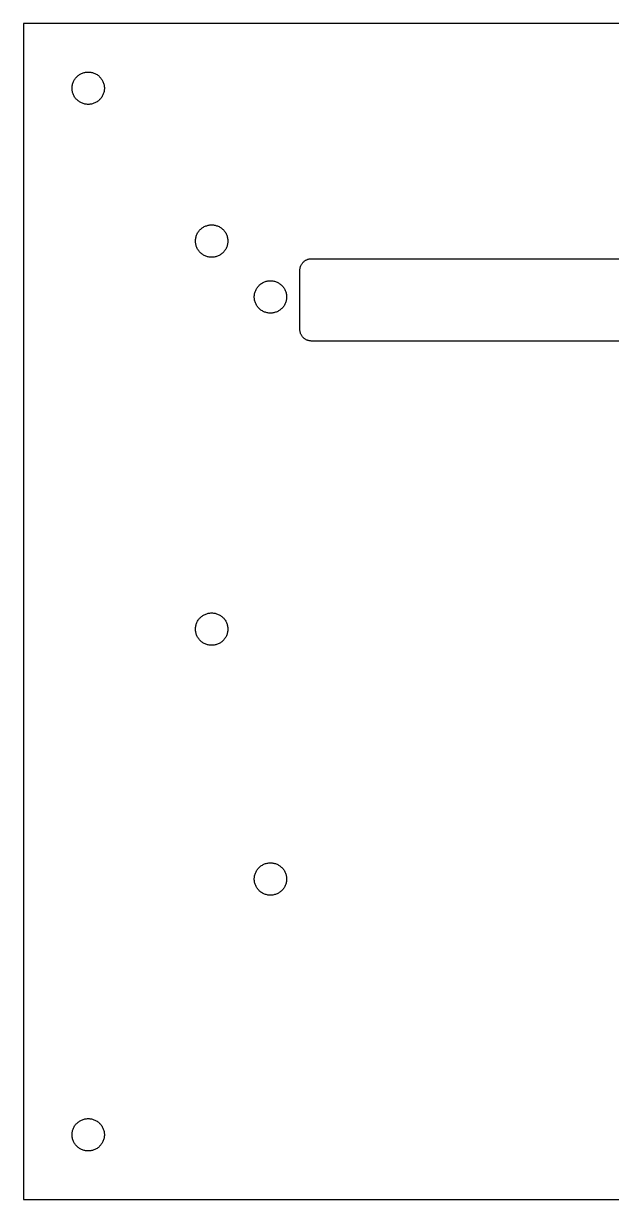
# Model space of a CAD drawing. Header units: metres. Extents: x -50 to 365, y -50 to 50.
# Drawn here: x 265 to 315, y -50 to 50 of the extents above; entities that cross this region are included whole.
import ezdxf

# ---------------------------------------------------------------- set-up
doc = ezdxf.new("R2010")
doc.units = ezdxf.units.M

msp = doc.modelspace()

# ---------------------------------------------------------------- linework, layer by layer
for p, q in [((365, 50), (265, 50)), ((265, 50), (265, -50)), ((269.216, 44.9928), (269.244, 45.0592)), ((269.244, 45.0592), (269.275, 45.1242)), ((269.275, 45.1242), (269.309, 45.1875)), ((269.309, 45.1875), (269.347, 45.2489)), ((269.347, 45.2489), (269.388, 45.3082)), ((269.388, 45.3082), (269.431, 45.3653)), ((269.431, 45.3653), (269.478, 45.42)), ((269.478, 45.42), (269.528, 45.4723)), ((269.528, 45.4723), (269.58, 45.5218)), ((269.58, 45.5218), (269.635, 45.5686)), ((269.635, 45.5686), (269.692, 45.6124)), ((269.692, 45.6124), (269.751, 45.6532)), ((269.751, 45.6532), (269.812, 45.6908)), ((269.812, 45.6908), (269.876, 45.7251)), ((269.876, 45.7251), (269.941, 45.7561)), ((269.941, 45.7561), (270.007, 45.7837)), ((270.007, 45.7837), (270.075, 45.8077)), ((270.075, 45.8077), (270.144, 45.8281)), ((270.144, 45.8281), (270.214, 45.8449)), ((270.214, 45.8449), (270.285, 45.8581)), ((270.285, 45.8581), (270.356, 45.8675)), ((270.356, 45.8675), (270.428, 45.8731)), ((270.428, 45.8731), (270.5, 45.875)), ((270.5, 45.875), (270.572, 45.8731)), ((270.572, 45.8731), (270.644, 45.8675)), ((270.644, 45.8675), (270.715, 45.8581)), ((270.715, 45.8581), (270.786, 45.8449)), ((270.786, 45.8449), (270.856, 45.8281)), ((270.856, 45.8281), (270.925, 45.8077)), ((270.925, 45.8077), (270.993, 45.7837)), ((270.993, 45.7837), (271.059, 45.7561)), ((271.059, 45.7561), (271.124, 45.7251)), ((271.124, 45.7251), (271.188, 45.6908)), ((271.188, 45.6908), (271.249, 45.6532)), ((271.249, 45.6532), (271.308, 45.6124)), ((271.308, 45.6124), (271.365, 45.5686)), ((271.365, 45.5686), (271.42, 45.5218)), ((271.42, 45.5218), (271.472, 45.4723)), ((271.472, 45.4723), (271.522, 45.42)), ((271.522, 45.42), (271.569, 45.3653)), ((271.569, 45.3653), (271.612, 45.3082)), ((271.612, 45.3082), (271.653, 45.2489)), ((271.653, 45.2489), (271.691, 45.1875)), ((271.691, 45.1875), (271.725, 45.1242)), ((271.725, 45.1242), (271.756, 45.0592)), ((271.756, 45.0592), (271.784, 44.9928)), ((269.125, 44.5), (269.127, 44.572)), ((269.127, 44.428), (269.125, 44.5)), ((269.127, 44.572), (269.133, 44.6437)), ((269.133, 44.3563), (269.127, 44.428)), ((269.133, 44.6437), (269.142, 44.7151)), ((269.142, 44.2849), (269.133, 44.3563)), ((269.142, 44.7151), (269.155, 44.7859)), ((269.155, 44.2141), (269.142, 44.2849)), ((269.155, 44.7859), (269.172, 44.8559)), ((269.172, 44.1441), (269.155, 44.2141)), ((269.172, 44.8559), (269.192, 44.9249)), ((269.192, 44.0751), (269.172, 44.1441)), ((269.192, 44.9249), (269.216, 44.9928)), ((269.216, 44.0072), (269.192, 44.0751)), ((269.244, 43.9407), (269.216, 44.0072)), ((271.784, 44.0072), (271.756, 43.9407)), ((271.784, 44.9928), (271.808, 44.9249)), ((271.808, 44.0751), (271.784, 44.0072)), ((271.808, 44.9249), (271.828, 44.8559)), ((271.828, 44.1441), (271.808, 44.0751)), ((271.828, 44.8559), (271.845, 44.7859)), ((271.845, 44.2141), (271.828, 44.1441)), ((271.845, 44.7859), (271.858, 44.7151)), ((271.858, 44.2849), (271.845, 44.2141)), ((271.858, 44.7151), (271.867, 44.6437)), ((271.867, 44.3563), (271.858, 44.2849)), ((271.867, 44.6437), (271.873, 44.572)), ((271.873, 44.428), (271.867, 44.3563)), ((271.873, 44.572), (271.875, 44.5)), ((271.875, 44.5), (271.873, 44.428)), ((269.275, 43.8758), (269.244, 43.9407)), ((269.309, 43.8125), (269.275, 43.8758)), ((269.347, 43.7511), (269.309, 43.8125)), ((269.388, 43.6918), (269.347, 43.7511)), ((269.431, 43.6347), (269.388, 43.6918)), ((269.478, 43.5799), (269.431, 43.6347)), ((269.528, 43.5277), (269.478, 43.5799)), ((269.58, 43.4782), (269.528, 43.5277)), ((269.635, 43.4314), (269.58, 43.4782)), ((269.692, 43.3876), (269.635, 43.4314)), ((269.751, 43.3468), (269.692, 43.3876)), ((269.812, 43.3092), (269.751, 43.3468)), ((269.876, 43.2749), (269.812, 43.3092)), ((269.941, 43.2439), (269.876, 43.2749)), ((270.007, 43.2163), (269.941, 43.2439)), ((270.075, 43.1923), (270.007, 43.2163)), ((270.144, 43.1718), (270.075, 43.1923)), ((270.214, 43.155), (270.144, 43.1718)), ((270.285, 43.1419), (270.214, 43.155)), ((270.356, 43.1325), (270.285, 43.1419)), ((270.428, 43.1269), (270.356, 43.1325)), ((270.5, 43.125), (270.428, 43.1269)), ((270.572, 43.1269), (270.5, 43.125)), ((270.644, 43.1325), (270.572, 43.1269)), ((270.715, 43.1419), (270.644, 43.1325)), ((270.786, 43.155), (270.715, 43.1419)), ((270.856, 43.1718), (270.786, 43.155)), ((270.925, 43.1923), (270.856, 43.1718)), ((270.993, 43.2163), (270.925, 43.1923)), ((271.059, 43.2439), (270.993, 43.2163)), ((271.124, 43.2749), (271.059, 43.2439)), ((271.188, 43.3092), (271.124, 43.2749)), ((271.249, 43.3468), (271.188, 43.3092)), ((271.308, 43.3876), (271.249, 43.3468)), ((271.365, 43.4314), (271.308, 43.3876)), ((271.42, 43.4782), (271.365, 43.4314)), ((271.472, 43.5277), (271.42, 43.4782)), ((271.522, 43.5799), (271.472, 43.5277)), ((271.569, 43.6347), (271.522, 43.5799)), ((271.612, 43.6918), (271.569, 43.6347)), ((271.653, 43.7511), (271.612, 43.6918)), ((271.691, 43.8125), (271.653, 43.7511)), ((271.725, 43.8758), (271.691, 43.8125)), ((271.756, 43.9407), (271.725, 43.8758)), ((279.716, 31.9928), (279.744, 32.0592)), ((279.744, 32.0592), (279.775, 32.1242)), ((279.775, 32.1242), (279.809, 32.1875)), ((279.809, 32.1875), (279.847, 32.2489)), ((279.847, 32.2489), (279.888, 32.3082)), ((279.888, 32.3082), (279.931, 32.3653)), ((279.931, 32.3653), (279.978, 32.42)), ((279.978, 32.42), (280.028, 32.4723)), ((280.028, 32.4723), (280.08, 32.5218)), ((280.08, 32.5218), (280.135, 32.5686)), ((280.135, 32.5686), (280.192, 32.6124)), ((280.192, 32.6124), (280.251, 32.6532)), ((280.251, 32.6532), (280.312, 32.6908)), ((280.312, 32.6908), (280.376, 32.7251)), ((280.376, 32.7251), (280.441, 32.7561)), ((280.441, 32.7561), (280.507, 32.7837)), ((280.507, 32.7837), (280.575, 32.8077)), ((280.575, 32.8077), (280.644, 32.8281)), ((280.644, 32.8281), (280.714, 32.8449)), ((280.714, 32.8449), (280.785, 32.8581)), ((280.785, 32.8581), (280.856, 32.8675)), ((280.856, 32.8675), (280.928, 32.8731)), ((280.928, 32.8731), (281, 32.875)), ((281, 32.875), (281.072, 32.8731)), ((281.072, 32.8731), (281.144, 32.8675)), ((281.144, 32.8675), (281.215, 32.8581)), ((281.215, 32.8581), (281.286, 32.8449)), ((281.286, 32.8449), (281.356, 32.8281)), ((281.356, 32.8281), (281.425, 32.8077)), ((281.425, 32.8077), (281.493, 32.7837)), ((281.493, 32.7837), (281.559, 32.7561)), ((281.559, 32.7561), (281.624, 32.7251)), ((281.624, 32.7251), (281.688, 32.6908)), ((281.688, 32.6908), (281.749, 32.6532)), ((281.749, 32.6532), (281.808, 32.6124)), ((281.808, 32.6124), (281.865, 32.5686)), ((281.865, 32.5686), (281.92, 32.5218)), ((281.92, 32.5218), (281.972, 32.4723)), ((281.972, 32.4723), (282.022, 32.42)), ((282.022, 32.42), (282.069, 32.3653)), ((282.069, 32.3653), (282.112, 32.3082)), ((282.112, 32.3082), (282.153, 32.2489)), ((282.153, 32.2489), (282.191, 32.1875)), ((282.191, 32.1875), (282.225, 32.1242)), ((282.225, 32.1242), (282.256, 32.0592)), ((282.256, 32.0592), (282.284, 31.9928)), ((279.625, 31.5), (279.627, 31.572)), ((279.627, 31.428), (279.625, 31.5)), ((279.627, 31.572), (279.633, 31.6437)), ((279.633, 31.3563), (279.627, 31.428)), ((279.633, 31.6437), (279.642, 31.7151)), ((279.642, 31.2849), (279.633, 31.3563)), ((279.642, 31.7151), (279.655, 31.7859)), ((279.655, 31.2141), (279.642, 31.2849)), ((279.655, 31.7859), (279.672, 31.8559)), ((279.672, 31.1441), (279.655, 31.2141)), ((279.672, 31.8559), (279.692, 31.9249)), ((279.692, 31.0751), (279.672, 31.1441)), ((279.692, 31.9249), (279.716, 31.9928)), ((279.716, 31.0072), (279.692, 31.0751)), ((279.744, 30.9407), (279.716, 31.0072)), ((282.284, 31.0072), (282.256, 30.9407)), ((282.284, 31.9928), (282.308, 31.9249)), ((282.308, 31.0751), (282.284, 31.0072)), ((282.308, 31.9249), (282.328, 31.8559)), ((282.328, 31.1441), (282.308, 31.0751)), ((282.328, 31.8559), (282.345, 31.7859)), ((282.345, 31.2141), (282.328, 31.1441)), ((282.345, 31.7859), (282.358, 31.7151)), ((282.358, 31.2849), (282.345, 31.2141)), ((282.358, 31.7151), (282.367, 31.6437)), ((282.367, 31.3563), (282.358, 31.2849)), ((282.367, 31.6437), (282.373, 31.572)), ((282.373, 31.428), (282.367, 31.3563)), ((282.373, 31.572), (282.375, 31.5)), ((282.375, 31.5), (282.373, 31.428)), ((279.775, 30.8758), (279.744, 30.9407)), ((279.809, 30.8125), (279.775, 30.8758)), ((279.847, 30.7511), (279.809, 30.8125)), ((279.888, 30.6918), (279.847, 30.7511)), ((279.931, 30.6347), (279.888, 30.6918)), ((279.978, 30.5799), (279.931, 30.6347)), ((280.028, 30.5277), (279.978, 30.5799)), ((280.08, 30.4782), (280.028, 30.5277)), ((280.135, 30.4314), (280.08, 30.4782)), ((280.192, 30.3876), (280.135, 30.4314)), ((280.251, 30.3468), (280.192, 30.3876)), ((280.312, 30.3092), (280.251, 30.3468)), ((280.376, 30.2749), (280.312, 30.3092)), ((280.441, 30.2439), (280.376, 30.2749)), ((280.507, 30.2163), (280.441, 30.2439)), ((280.575, 30.1923), (280.507, 30.2163)), ((280.644, 30.1718), (280.575, 30.1923)), ((280.714, 30.155), (280.644, 30.1718)), ((280.785, 30.1419), (280.714, 30.155)), ((280.856, 30.1325), (280.785, 30.1419)), ((280.928, 30.1269), (280.856, 30.1325)), ((281, 30.125), (280.928, 30.1269)), ((281.072, 30.1269), (281, 30.125)), ((281.144, 30.1325), (281.072, 30.1269)), ((281.215, 30.1419), (281.144, 30.1325)), ((281.286, 30.155), (281.215, 30.1419)), ((281.356, 30.1718), (281.286, 30.155)), ((281.425, 30.1923), (281.356, 30.1718)), ((281.493, 30.2163), (281.425, 30.1923)), ((281.559, 30.2439), (281.493, 30.2163)), ((281.624, 30.2749), (281.559, 30.2439)), ((281.688, 30.3092), (281.624, 30.2749)), ((281.749, 30.3468), (281.688, 30.3092)), ((281.808, 30.3876), (281.749, 30.3468)), ((281.865, 30.4314), (281.808, 30.3876)), ((281.92, 30.4782), (281.865, 30.4314)), ((281.972, 30.5277), (281.92, 30.4782)), ((282.022, 30.5799), (281.972, 30.5277)), ((282.069, 30.6347), (282.022, 30.5799)), ((282.112, 30.6918), (282.069, 30.6347)), ((282.153, 30.7511), (282.112, 30.6918)), ((282.191, 30.8125), (282.153, 30.7511)), ((282.225, 30.8758), (282.191, 30.8125)), ((282.256, 30.9407), (282.225, 30.8758)), ((289.448, 29.9986), (289.5, 30)), ((289.5, 30), (340.5, 30)), ((288.5, 29), (288.501, 29.0523)), ((288.5, 24), (288.5, 29)), ((288.501, 29.0523), (288.505, 29.1045)), ((288.505, 29.1045), (288.512, 29.1564)), ((288.512, 29.1564), (288.522, 29.2079)), ((288.522, 29.2079), (288.534, 29.2588)), ((288.534, 29.2588), (288.549, 29.309)), ((288.549, 29.309), (288.566, 29.3584)), ((288.566, 29.3584), (288.586, 29.4067)), ((288.586, 29.4067), (288.609, 29.454)), ((288.609, 29.454), (288.634, 29.5)), ((288.634, 29.5), (288.661, 29.5446)), ((288.661, 29.5446), (288.691, 29.5878)), ((288.691, 29.5878), (288.723, 29.6293)), ((288.723, 29.6293), (288.757, 29.6691)), ((288.757, 29.6691), (288.793, 29.7071)), ((288.793, 29.7071), (288.831, 29.7431)), ((288.831, 29.7431), (288.871, 29.7771)), ((288.871, 29.7771), (288.912, 29.809)), ((288.912, 29.809), (288.955, 29.8387)), ((288.955, 29.8387), (289, 29.866)), ((289, 29.866), (289.046, 29.891)), ((289.046, 29.891), (289.093, 29.9135)), ((289.093, 29.9135), (289.142, 29.9336)), ((289.142, 29.9336), (289.191, 29.951)), ((289.191, 29.951), (289.241, 29.9659)), ((289.241, 29.9659), (289.292, 29.9781)), ((289.292, 29.9781), (289.344, 29.9877)), ((289.344, 29.9877), (289.395, 29.9945)), ((289.395, 29.9945), (289.448, 29.9986)), ((285.376, 27.9751), (285.441, 28.0061)), ((285.441, 28.0061), (285.507, 28.0337)), ((285.507, 28.0337), (285.575, 28.0577)), ((285.575, 28.0577), (285.644, 28.0781)), ((285.644, 28.0781), (285.714, 28.0949)), ((285.714, 28.0949), (285.785, 28.1081)), ((285.785, 28.1081), (285.856, 28.1175)), ((285.856, 28.1175), (285.928, 28.1231)), ((285.928, 28.1231), (286, 28.125)), ((286, 28.125), (286.072, 28.1231)), ((286.072, 28.1231), (286.144, 28.1175)), ((286.144, 28.1175), (286.215, 28.1081)), ((286.215, 28.1081), (286.286, 28.0949)), ((286.286, 28.0949), (286.356, 28.0781)), ((286.356, 28.0781), (286.425, 28.0577)), ((286.425, 28.0577), (286.493, 28.0337)), ((286.493, 28.0337), (286.559, 28.0061)), ((286.559, 28.0061), (286.624, 27.9751)), ((284.642, 26.9651), (284.655, 27.0359)), ((284.655, 27.0359), (284.672, 27.1059)), ((284.672, 27.1059), (284.692, 27.1749)), ((284.692, 27.1749), (284.716, 27.2428)), ((284.716, 27.2428), (284.744, 27.3092)), ((284.744, 27.3092), (284.775, 27.3742)), ((284.775, 27.3742), (284.809, 27.4375)), ((284.809, 27.4375), (284.847, 27.4989)), ((284.847, 27.4989), (284.888, 27.5582)), ((284.888, 27.5582), (284.931, 27.6153)), ((284.931, 27.6153), (284.978, 27.67)), ((284.978, 27.67), (285.028, 27.7223)), ((285.028, 27.7223), (285.08, 27.7718)), ((285.08, 27.7718), (285.135, 27.8186)), ((285.135, 27.8186), (285.192, 27.8624)), ((285.192, 27.8624), (285.251, 27.9032)), ((285.251, 27.9032), (285.312, 27.9408)), ((285.312, 27.9408), (285.376, 27.9751)), ((286.624, 27.9751), (286.688, 27.9408)), ((286.688, 27.9408), (286.749, 27.9032)), ((286.749, 27.9032), (286.808, 27.8624)), ((286.808, 27.8624), (286.865, 27.8186)), ((286.865, 27.8186), (286.92, 27.7718)), ((286.92, 27.7718), (286.972, 27.7223)), ((286.972, 27.7223), (287.022, 27.67)), ((287.022, 27.67), (287.069, 27.6153)), ((287.069, 27.6153), (287.112, 27.5582)), ((287.112, 27.5582), (287.153, 27.4989)), ((287.153, 27.4989), (287.191, 27.4375)), ((287.191, 27.4375), (287.225, 27.3742)), ((287.225, 27.3742), (287.256, 27.3092)), ((287.256, 27.3092), (287.284, 27.2428)), ((287.284, 27.2428), (287.308, 27.1749)), ((287.308, 27.1749), (287.328, 27.1059)), ((287.328, 27.1059), (287.345, 27.0359)), ((287.345, 27.0359), (287.358, 26.9651)), ((284.625, 26.75), (284.627, 26.822)), ((284.627, 26.678), (284.625, 26.75)), ((284.627, 26.822), (284.633, 26.8937)), ((284.633, 26.6063), (284.627, 26.678)), ((284.633, 26.8937), (284.642, 26.9651)), ((284.642, 26.5349), (284.633, 26.6063)), ((284.655, 26.4641), (284.642, 26.5349)), ((284.672, 26.3941), (284.655, 26.4641)), ((284.692, 26.3251), (284.672, 26.3941)), ((284.716, 26.2572), (284.692, 26.3251)), ((284.744, 26.1907), (284.716, 26.2572)), ((284.775, 26.1258), (284.744, 26.1907)), ((284.809, 26.0625), (284.775, 26.1258)), ((284.847, 26.0011), (284.809, 26.0625)), ((284.888, 25.9418), (284.847, 26.0011)), ((287.153, 26.0011), (287.112, 25.9418)), ((287.191, 26.0625), (287.153, 26.0011)), ((287.225, 26.1258), (287.191, 26.0625)), ((287.256, 26.1907), (287.225, 26.1258)), ((287.284, 26.2572), (287.256, 26.1907)), ((287.308, 26.3251), (287.284, 26.2572)), ((287.328, 26.3941), (287.308, 26.3251)), ((287.345, 26.4641), (287.328, 26.3941)), ((287.358, 26.5349), (287.345, 26.4641)), ((287.358, 26.9651), (287.367, 26.8937)), ((287.367, 26.6063), (287.358, 26.5349)), ((287.367, 26.8937), (287.373, 26.822)), ((287.373, 26.678), (287.367, 26.6063)), ((287.373, 26.822), (287.375, 26.75)), ((287.375, 26.75), (287.373, 26.678)), ((284.931, 25.8847), (284.888, 25.9418)), ((284.978, 25.8299), (284.931, 25.8847)), ((285.028, 25.7777), (284.978, 25.8299)), ((285.08, 25.7282), (285.028, 25.7777)), ((285.135, 25.6814), (285.08, 25.7282)), ((285.192, 25.6376), (285.135, 25.6814)), ((285.251, 25.5968), (285.192, 25.6376)), ((285.312, 25.5592), (285.251, 25.5968)), ((285.376, 25.5249), (285.312, 25.5592)), ((285.441, 25.4939), (285.376, 25.5249)), ((285.507, 25.4663), (285.441, 25.4939)), ((285.575, 25.4423), (285.507, 25.4663)), ((285.644, 25.4218), (285.575, 25.4423)), ((285.714, 25.405), (285.644, 25.4218)), ((285.785, 25.3919), (285.714, 25.405)), ((285.856, 25.3825), (285.785, 25.3919)), ((285.928, 25.3769), (285.856, 25.3825)), ((286, 25.375), (285.928, 25.3769)), ((286.072, 25.3769), (286, 25.375)), ((286.144, 25.3825), (286.072, 25.3769)), ((286.215, 25.3919), (286.144, 25.3825)), ((286.286, 25.405), (286.215, 25.3919)), ((286.356, 25.4218), (286.286, 25.405)), ((286.425, 25.4423), (286.356, 25.4218)), ((286.493, 25.4663), (286.425, 25.4423)), ((286.559, 25.4939), (286.493, 25.4663)), ((286.624, 25.5249), (286.559, 25.4939)), ((286.688, 25.5592), (286.624, 25.5249)), ((286.749, 25.5968), (286.688, 25.5592)), ((286.808, 25.6376), (286.749, 25.5968)), ((286.865, 25.6814), (286.808, 25.6376)), ((286.92, 25.7282), (286.865, 25.6814)), ((286.972, 25.7777), (286.92, 25.7282)), ((287.022, 25.8299), (286.972, 25.7777)), ((287.069, 25.8847), (287.022, 25.8299)), ((287.112, 25.9418), (287.069, 25.8847)), ((288.501, 23.9477), (288.5, 24)), ((288.505, 23.8955), (288.501, 23.9477)), ((288.512, 23.8436), (288.505, 23.8955)), ((288.522, 23.7921), (288.512, 23.8436)), ((288.534, 23.7412), (288.522, 23.7921)), ((288.549, 23.691), (288.534, 23.7412)), ((288.566, 23.6416), (288.549, 23.691)), ((288.586, 23.5933), (288.566, 23.6416)), ((288.609, 23.546), (288.586, 23.5933)), ((288.634, 23.5), (288.609, 23.546)), ((288.661, 23.4554), (288.634, 23.5)), ((288.691, 23.4122), (288.661, 23.4554)), ((288.723, 23.3707), (288.691, 23.4122)), ((288.757, 23.3309), (288.723, 23.3707)), ((288.793, 23.2929), (288.757, 23.3309)), ((288.831, 23.2569), (288.793, 23.2929)), ((288.871, 23.2229), (288.831, 23.2569)), ((288.912, 23.191), (288.871, 23.2229)), ((288.955, 23.1613), (288.912, 23.191)), ((289, 23.134), (288.955, 23.1613)), ((289.046, 23.109), (289, 23.134)), ((289.093, 23.0865), (289.046, 23.109)), ((289.142, 23.0664), (289.093, 23.0865)), ((289.191, 23.049), (289.142, 23.0664)), ((289.241, 23.0341), (289.191, 23.049)), ((289.292, 23.0219), (289.241, 23.0341)), ((289.344, 23.0123), (289.292, 23.0219)), ((289.395, 23.0055), (289.344, 23.0123)), ((289.448, 23.0014), (289.395, 23.0055)), ((289.5, 23), (289.448, 23.0014)), ((340.5, 23), (289.5, 23)), ((279.716, -1.00723), (279.744, -0.940735)), ((279.744, -0.940735), (279.775, -0.875763)), ((279.775, -0.875763), (279.809, -0.8125)), ((279.809, -0.8125), (279.847, -0.751114)), ((279.847, -0.751114), (279.888, -0.691788)), ((279.888, -0.691788), (279.931, -0.634674)), ((279.931, -0.634674), (279.978, -0.579941)), ((279.978, -0.579941), (280.028, -0.527725)), ((280.028, -0.527725), (280.08, -0.478165)), ((280.08, -0.478165), (280.135, -0.431412)), ((280.135, -0.431412), (280.192, -0.387589)), ((280.192, -0.387589), (280.251, -0.346817)), ((280.251, -0.346817), (280.312, -0.309204)), ((280.312, -0.309204), (280.376, -0.274857)), ((280.376, -0.274857), (280.441, -0.243866)), ((280.441, -0.243866), (280.507, -0.216324)), ((280.507, -0.216324), (280.575, -0.192291)), ((280.575, -0.192291), (280.644, -0.171844)), ((280.644, -0.171844), (280.714, -0.155045)), ((280.714, -0.155045), (280.785, -0.141922)), ((280.785, -0.141922), (280.856, -0.132523)), ((280.856, -0.132523), (280.928, -0.126877)), ((280.928, -0.126877), (281, -0.125)), ((281, -0.125), (281.072, -0.126877)), ((281.072, -0.126877), (281.144, -0.132523)), ((281.144, -0.132523), (281.215, -0.141922)), ((281.215, -0.141922), (281.286, -0.155045)), ((281.286, -0.155045), (281.356, -0.171844)), ((281.356, -0.171844), (281.425, -0.192291)), ((281.425, -0.192291), (281.493, -0.216324)), ((281.493, -0.216324), (281.559, -0.243866)), ((281.559, -0.243866), (281.624, -0.274857)), ((281.624, -0.274857), (281.688, -0.309204)), ((281.688, -0.309204), (281.749, -0.346817)), ((281.749, -0.346817), (281.808, -0.387589)), ((281.808, -0.387589), (281.865, -0.431412)), ((281.865, -0.431412), (281.92, -0.478165)), ((281.92, -0.478165), (281.972, -0.527725)), ((281.972, -0.527725), (282.022, -0.579941)), ((282.022, -0.579941), (282.069, -0.634674)), ((282.069, -0.634674), (282.112, -0.691788)), ((282.112, -0.691788), (282.153, -0.751114)), ((282.153, -0.751114), (282.191, -0.8125)), ((282.191, -0.8125), (282.225, -0.875763)), ((282.225, -0.875763), (282.256, -0.940735)), ((282.256, -0.940735), (282.284, -1.00723)), ((279.625, -1.5), (279.627, -1.42802)), ((279.627, -1.57196), (279.625, -1.5)), ((279.627, -1.42802), (279.633, -1.35626)), ((279.633, -1.64372), (279.627, -1.57196)), ((279.633, -1.35626), (279.642, -1.2849)), ((279.642, -1.71509), (279.633, -1.64372)), ((279.642, -1.2849), (279.655, -1.21411)), ((279.655, -1.78587), (279.642, -1.71509)), ((279.655, -1.21411), (279.672, -1.14412)), ((279.672, -1.85587), (279.655, -1.78587)), ((279.672, -1.14412), (279.692, -1.07509)), ((279.692, -1.9249), (279.672, -1.85587)), ((279.692, -1.07509), (279.716, -1.00723)), ((279.716, -1.99275), (279.692, -1.9249)), ((279.744, -2.05925), (279.716, -1.99275)), ((282.284, -1.99275), (282.256, -2.05925)), ((282.284, -1.00723), (282.308, -1.07509)), ((282.308, -1.9249), (282.284, -1.99275)), ((282.308, -1.07509), (282.328, -1.14412)), ((282.328, -1.85587), (282.308, -1.9249)), ((282.328, -1.14412), (282.345, -1.21411)), ((282.345, -1.78587), (282.328, -1.85587)), ((282.345, -1.21411), (282.358, -1.2849)), ((282.358, -1.71509), (282.345, -1.78587)), ((282.358, -1.2849), (282.367, -1.35626)), ((282.367, -1.64372), (282.358, -1.71509)), ((282.367, -1.35626), (282.373, -1.42802)), ((282.373, -1.57196), (282.367, -1.64372)), ((282.373, -1.42802), (282.375, -1.5)), ((282.375, -1.5), (282.373, -1.57196)), ((279.775, -2.12422), (279.744, -2.05925)), ((279.809, -2.1875), (279.775, -2.12422)), ((279.847, -2.24887), (279.809, -2.1875)), ((279.888, -2.3082), (279.847, -2.24887)), ((279.931, -2.36531), (279.888, -2.3082)), ((279.978, -2.42004), (279.931, -2.36531)), ((280.028, -2.47226), (279.978, -2.42004)), ((280.08, -2.52182), (280.028, -2.47226)), ((280.135, -2.56857), (280.08, -2.52182)), ((280.192, -2.6124), (280.135, -2.56857)), ((280.251, -2.65317), (280.192, -2.6124)), ((280.312, -2.69078), (280.251, -2.65317)), ((280.376, -2.72513), (280.312, -2.69078)), ((280.441, -2.75612), (280.376, -2.72513)), ((280.507, -2.78366), (280.441, -2.75612)), ((280.575, -2.80769), (280.507, -2.78366)), ((280.644, -2.82814), (280.575, -2.80769)), ((280.714, -2.84494), (280.644, -2.82814)), ((280.785, -2.85806), (280.714, -2.84494)), ((280.856, -2.86746), (280.785, -2.85806)), ((280.928, -2.87311), (280.856, -2.86746)), ((281, -2.875), (280.928, -2.87311)), ((281.072, -2.87311), (281, -2.875)), ((281.144, -2.86746), (281.072, -2.87311)), ((281.215, -2.85806), (281.144, -2.86746)), ((281.286, -2.84494), (281.215, -2.85806)), ((281.356, -2.82814), (281.286, -2.84494)), ((281.425, -2.80769), (281.356, -2.82814)), ((281.493, -2.78366), (281.425, -2.80769)), ((281.559, -2.75612), (281.493, -2.78366)), ((281.624, -2.72513), (281.559, -2.75612)), ((281.688, -2.69078), (281.624, -2.72513)), ((281.749, -2.65317), (281.688, -2.69078)), ((281.808, -2.6124), (281.749, -2.65317)), ((281.865, -2.56857), (281.808, -2.6124)), ((281.92, -2.52182), (281.865, -2.56857)), ((281.972, -2.47226), (281.92, -2.52182)), ((282.022, -2.42004), (281.972, -2.47226)), ((282.069, -2.36531), (282.022, -2.42004)), ((282.112, -2.3082), (282.069, -2.36531)), ((282.153, -2.24887), (282.112, -2.3082)), ((282.191, -2.1875), (282.153, -2.24887)), ((282.225, -2.12422), (282.191, -2.1875)), ((282.256, -2.05925), (282.225, -2.12422)), ((284.847, -22.0011), (284.888, -21.9418)), ((284.888, -21.9418), (284.931, -21.8847)), ((284.931, -21.8847), (284.978, -21.8299)), ((284.978, -21.8299), (285.028, -21.7777)), ((285.028, -21.7777), (285.08, -21.7282)), ((285.08, -21.7282), (285.135, -21.6814)), ((285.135, -21.6814), (285.192, -21.6376)), ((285.192, -21.6376), (285.251, -21.5968)), ((285.251, -21.5968), (285.312, -21.5592)), ((285.312, -21.5592), (285.376, -21.5249)), ((285.376, -21.5249), (285.441, -21.4939)), ((285.441, -21.4939), (285.507, -21.4663)), ((285.507, -21.4663), (285.575, -21.4423)), ((285.575, -21.4423), (285.644, -21.4218)), ((285.644, -21.4218), (285.714, -21.405)), ((285.714, -21.405), (285.785, -21.3919)), ((285.785, -21.3919), (285.856, -21.3825)), ((285.856, -21.3825), (285.928, -21.3769)), ((285.928, -21.3769), (286, -21.375)), ((286, -21.375), (286.072, -21.3769)), ((286.072, -21.3769), (286.144, -21.3825)), ((286.144, -21.3825), (286.215, -21.3919)), ((286.215, -21.3919), (286.286, -21.405)), ((286.286, -21.405), (286.356, -21.4218)), ((286.356, -21.4218), (286.425, -21.4423)), ((286.425, -21.4423), (286.493, -21.4663)), ((286.493, -21.4663), (286.559, -21.4939)), ((286.559, -21.4939), (286.624, -21.5249)), ((286.624, -21.5249), (286.688, -21.5592)), ((286.688, -21.5592), (286.749, -21.5968)), ((286.749, -21.5968), (286.808, -21.6376)), ((286.808, -21.6376), (286.865, -21.6814)), ((286.865, -21.6814), (286.92, -21.7282)), ((286.92, -21.7282), (286.972, -21.7777)), ((286.972, -21.7777), (287.022, -21.8299)), ((287.022, -21.8299), (287.069, -21.8847)), ((287.069, -21.8847), (287.112, -21.9418)), ((287.112, -21.9418), (287.153, -22.0011)), ((284.625, -22.75), (284.627, -22.678)), ((284.627, -22.822), (284.625, -22.75)), ((284.627, -22.678), (284.633, -22.6063)), ((284.633, -22.8937), (284.627, -22.822)), ((284.633, -22.6063), (284.642, -22.5349)), ((284.642, -22.9651), (284.633, -22.8937)), ((284.642, -22.5349), (284.655, -22.4641)), ((284.655, -23.0359), (284.642, -22.9651)), ((284.655, -22.4641), (284.672, -22.3941)), ((284.672, -22.3941), (284.692, -22.3251)), ((284.692, -22.3251), (284.716, -22.2572)), ((284.716, -22.2572), (284.744, -22.1907)), ((284.744, -22.1907), (284.775, -22.1258)), ((284.775, -22.1258), (284.809, -22.0625)), ((284.809, -22.0625), (284.847, -22.0011)), ((287.153, -22.0011), (287.191, -22.0625)), ((287.191, -22.0625), (287.225, -22.1258)), ((287.225, -22.1258), (287.256, -22.1907)), ((287.256, -22.1907), (287.284, -22.2572)), ((287.284, -22.2572), (287.308, -22.3251)), ((287.308, -22.3251), (287.328, -22.3941)), ((287.328, -22.3941), (287.345, -22.4641)), ((287.345, -22.4641), (287.358, -22.5349)), ((287.358, -22.9651), (287.345, -23.0359)), ((287.358, -22.5349), (287.367, -22.6063)), ((287.367, -22.8937), (287.358, -22.9651)), ((287.367, -22.6063), (287.373, -22.678)), ((287.373, -22.822), (287.367, -22.8937)), ((287.373, -22.678), (287.375, -22.75)), ((287.375, -22.75), (287.373, -22.822)), ((284.672, -23.1059), (284.655, -23.0359)), ((284.692, -23.1749), (284.672, -23.1059)), ((284.716, -23.2428), (284.692, -23.1749)), ((284.744, -23.3092), (284.716, -23.2428)), ((284.775, -23.3742), (284.744, -23.3092)), ((284.809, -23.4375), (284.775, -23.3742)), ((284.847, -23.4989), (284.809, -23.4375)), ((284.888, -23.5582), (284.847, -23.4989)), ((284.931, -23.6153), (284.888, -23.5582)), ((284.978, -23.67), (284.931, -23.6153)), ((285.028, -23.7223), (284.978, -23.67)), ((285.08, -23.7718), (285.028, -23.7223)), ((285.135, -23.8186), (285.08, -23.7718)), ((285.192, -23.8624), (285.135, -23.8186)), ((285.251, -23.9032), (285.192, -23.8624)), ((285.312, -23.9408), (285.251, -23.9032)), ((285.376, -23.9751), (285.312, -23.9408)), ((285.441, -24.0061), (285.376, -23.9751)), ((286.624, -23.9751), (286.559, -24.0061)), ((286.688, -23.9408), (286.624, -23.9751)), ((286.749, -23.9032), (286.688, -23.9408)), ((286.808, -23.8624), (286.749, -23.9032)), ((286.865, -23.8186), (286.808, -23.8624)), ((286.92, -23.7718), (286.865, -23.8186)), ((286.972, -23.7223), (286.92, -23.7718)), ((287.022, -23.67), (286.972, -23.7223)), ((287.069, -23.6153), (287.022, -23.67)), ((287.112, -23.5582), (287.069, -23.6153)), ((287.153, -23.4989), (287.112, -23.5582)), ((287.191, -23.4375), (287.153, -23.4989)), ((287.225, -23.3742), (287.191, -23.4375)), ((287.256, -23.3092), (287.225, -23.3742)), ((287.284, -23.2428), (287.256, -23.3092)), ((287.308, -23.1749), (287.284, -23.2428)), ((287.328, -23.1059), (287.308, -23.1749)), ((287.345, -23.0359), (287.328, -23.1059)), ((285.507, -24.0337), (285.441, -24.0061)), ((285.575, -24.0577), (285.507, -24.0337)), ((285.644, -24.0781), (285.575, -24.0577)), ((285.714, -24.0949), (285.644, -24.0781)), ((285.785, -24.1081), (285.714, -24.0949)), ((285.856, -24.1175), (285.785, -24.1081)), ((285.928, -24.1231), (285.856, -24.1175)), ((286, -24.125), (285.928, -24.1231)), ((286.072, -24.1231), (286, -24.125)), ((286.144, -24.1175), (286.072, -24.1231)), ((286.215, -24.1081), (286.144, -24.1175)), ((286.286, -24.0949), (286.215, -24.1081)), ((286.356, -24.0781), (286.286, -24.0949)), ((286.425, -24.0577), (286.356, -24.0781)), ((286.493, -24.0337), (286.425, -24.0577)), ((286.559, -24.0061), (286.493, -24.0337)), ((269.216, -44.0072), (269.244, -43.9407)), ((269.244, -43.9407), (269.275, -43.8758)), ((269.275, -43.8758), (269.309, -43.8125)), ((269.309, -43.8125), (269.347, -43.7511)), ((269.347, -43.7511), (269.388, -43.6918)), ((269.388, -43.6918), (269.431, -43.6347)), ((269.431, -43.6347), (269.478, -43.5799)), ((269.478, -43.5799), (269.528, -43.5277)), ((269.528, -43.5277), (269.58, -43.4782)), ((269.58, -43.4782), (269.635, -43.4314)), ((269.635, -43.4314), (269.692, -43.3876)), ((269.692, -43.3876), (269.751, -43.3468)), ((269.751, -43.3468), (269.812, -43.3092)), ((269.812, -43.3092), (269.876, -43.2749)), ((269.876, -43.2749), (269.941, -43.2439)), ((269.941, -43.2439), (270.007, -43.2163)), ((270.007, -43.2163), (270.075, -43.1923)), ((270.075, -43.1923), (270.144, -43.1718)), ((270.144, -43.1718), (270.214, -43.155)), ((270.214, -43.155), (270.285, -43.1419)), ((270.285, -43.1419), (270.356, -43.1325)), ((270.356, -43.1325), (270.428, -43.1269)), ((270.428, -43.1269), (270.5, -43.125)), ((270.5, -43.125), (270.572, -43.1269)), ((270.572, -43.1269), (270.644, -43.1325)), ((270.644, -43.1325), (270.715, -43.1419)), ((270.715, -43.1419), (270.786, -43.155)), ((270.786, -43.155), (270.856, -43.1718)), ((270.856, -43.1718), (270.925, -43.1923)), ((270.925, -43.1923), (270.993, -43.2163)), ((270.993, -43.2163), (271.059, -43.2439)), ((271.059, -43.2439), (271.124, -43.2749)), ((271.124, -43.2749), (271.188, -43.3092)), ((271.188, -43.3092), (271.249, -43.3468)), ((271.249, -43.3468), (271.308, -43.3876)), ((271.308, -43.3876), (271.365, -43.4314)), ((271.365, -43.4314), (271.42, -43.4782)), ((271.42, -43.4782), (271.472, -43.5277)), ((271.472, -43.5277), (271.522, -43.5799)), ((271.522, -43.5799), (271.569, -43.6347)), ((271.569, -43.6347), (271.612, -43.6918)), ((271.612, -43.6918), (271.653, -43.7511)), ((271.653, -43.7511), (271.691, -43.8125)), ((271.691, -43.8125), (271.725, -43.8758)), ((271.725, -43.8758), (271.756, -43.9407)), ((271.756, -43.9407), (271.784, -44.0072)), ((269.125, -44.5), (269.127, -44.428)), ((269.127, -44.572), (269.125, -44.5)), ((269.127, -44.428), (269.133, -44.3563)), ((269.133, -44.6437), (269.127, -44.572)), ((269.133, -44.3563), (269.142, -44.2849)), ((269.142, -44.7151), (269.133, -44.6437)), ((269.142, -44.2849), (269.155, -44.2141)), ((269.155, -44.7859), (269.142, -44.7151)), ((269.155, -44.2141), (269.172, -44.1441)), ((269.172, -44.8559), (269.155, -44.7859)), ((269.172, -44.1441), (269.192, -44.0751)), ((269.192, -44.9249), (269.172, -44.8559)), ((269.192, -44.0751), (269.216, -44.0072)), ((269.216, -44.9928), (269.192, -44.9249)), ((269.244, -45.0592), (269.216, -44.9928)), ((271.784, -44.9928), (271.756, -45.0592)), ((271.784, -44.0072), (271.808, -44.0751)), ((271.808, -44.9249), (271.784, -44.9928)), ((271.808, -44.0751), (271.828, -44.1441)), ((271.828, -44.8559), (271.808, -44.9249)), ((271.828, -44.1441), (271.845, -44.2141)), ((271.845, -44.7859), (271.828, -44.8559)), ((271.845, -44.2141), (271.858, -44.2849)), ((271.858, -44.7151), (271.845, -44.7859)), ((271.858, -44.2849), (271.867, -44.3563)), ((271.867, -44.6437), (271.858, -44.7151)), ((271.867, -44.3563), (271.873, -44.428)), ((271.873, -44.572), (271.867, -44.6437)), ((271.873, -44.428), (271.875, -44.5)), ((271.875, -44.5), (271.873, -44.572)), ((269.275, -45.1242), (269.244, -45.0592)), ((269.309, -45.1875), (269.275, -45.1242)), ((269.347, -45.2489), (269.309, -45.1875)), ((269.388, -45.3082), (269.347, -45.2489)), ((269.431, -45.3653), (269.388, -45.3082)), ((269.478, -45.42), (269.431, -45.3653)), ((269.528, -45.4723), (269.478, -45.42)), ((269.58, -45.5218), (269.528, -45.4723)), ((269.635, -45.5686), (269.58, -45.5218)), ((269.692, -45.6124), (269.635, -45.5686)), ((269.751, -45.6532), (269.692, -45.6124)), ((269.812, -45.6908), (269.751, -45.6532)), ((269.876, -45.7251), (269.812, -45.6908)), ((269.941, -45.7561), (269.876, -45.7251)), ((270.007, -45.7837), (269.941, -45.7561)), ((270.075, -45.8077), (270.007, -45.7837)), ((270.144, -45.8281), (270.075, -45.8077)), ((270.214, -45.8449), (270.144, -45.8281)), ((270.285, -45.8581), (270.214, -45.8449)), ((270.356, -45.8675), (270.285, -45.8581)), ((270.428, -45.8731), (270.356, -45.8675)), ((270.5, -45.875), (270.428, -45.8731)), ((270.572, -45.8731), (270.5, -45.875)), ((270.644, -45.8675), (270.572, -45.8731)), ((270.715, -45.8581), (270.644, -45.8675)), ((270.786, -45.8449), (270.715, -45.8581)), ((270.856, -45.8281), (270.786, -45.8449)), ((270.925, -45.8077), (270.856, -45.8281)), ((270.993, -45.7837), (270.925, -45.8077)), ((271.059, -45.7561), (270.993, -45.7837)), ((271.124, -45.7251), (271.059, -45.7561)), ((271.188, -45.6908), (271.124, -45.7251)), ((271.249, -45.6532), (271.188, -45.6908)), ((271.308, -45.6124), (271.249, -45.6532)), ((271.365, -45.5686), (271.308, -45.6124)), ((271.42, -45.5218), (271.365, -45.5686)), ((271.472, -45.4723), (271.42, -45.5218)), ((271.522, -45.42), (271.472, -45.4723)), ((271.569, -45.3653), (271.522, -45.42)), ((271.612, -45.3082), (271.569, -45.3653)), ((271.653, -45.2489), (271.612, -45.3082)), ((271.691, -45.1875), (271.653, -45.2489)), ((271.725, -45.1242), (271.691, -45.1875)), ((271.756, -45.0592), (271.725, -45.1242)), ((265, -50), (365, -50))]:
    msp.add_line(p, q)

doc.saveas('drawing.dxf')
